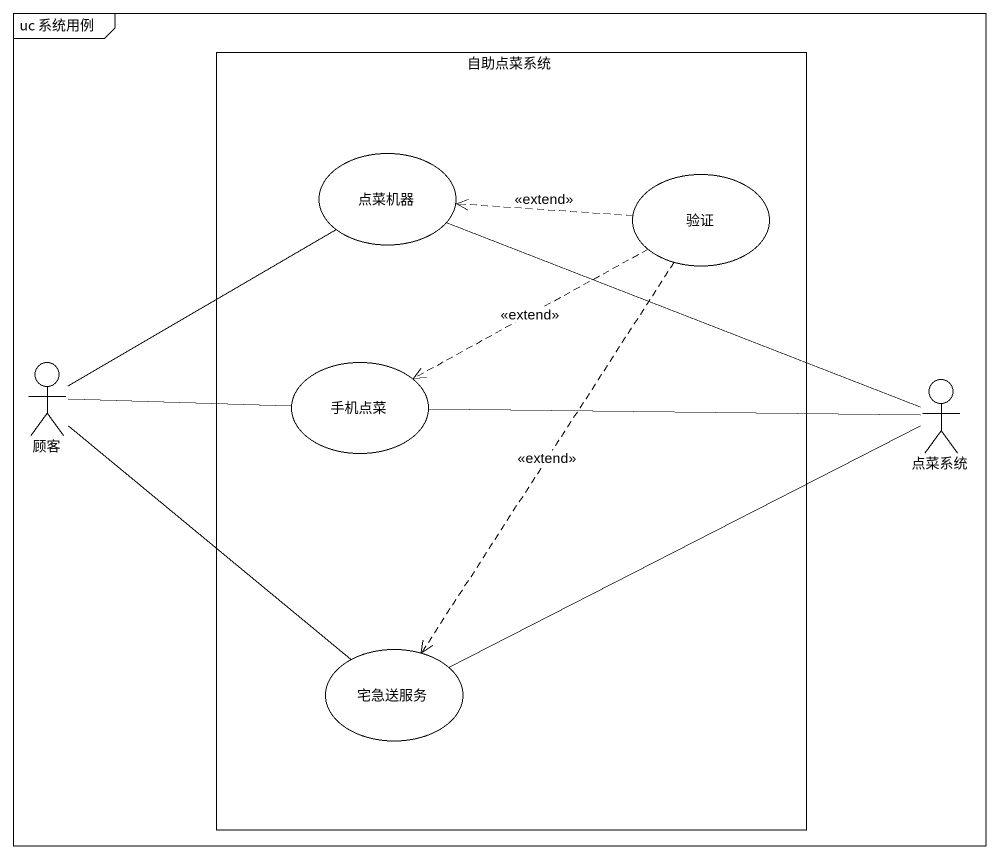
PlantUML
@startuml
mainframe uc 系统用例
rectangle 自助点菜系统 {
  usecase 点菜机器
  usecase 验证
  usecase 手机点菜
  usecase 宅急送服务
}
actor 顾客
actor 点菜系统
点菜机器 -right- 点菜系统
验证 .left.> 点菜机器 : <<extend>>
验证 .left.> 手机点菜 : <<extend>>
验证 ..> 宅急送服务 : <<extend>>
顾客 -up- 点菜机器
顾客 -right- 手机点菜
顾客 -- 宅急送服务
手机点菜 -right- 点菜系统
宅急送服务 -right- 点菜系统
@enduml
